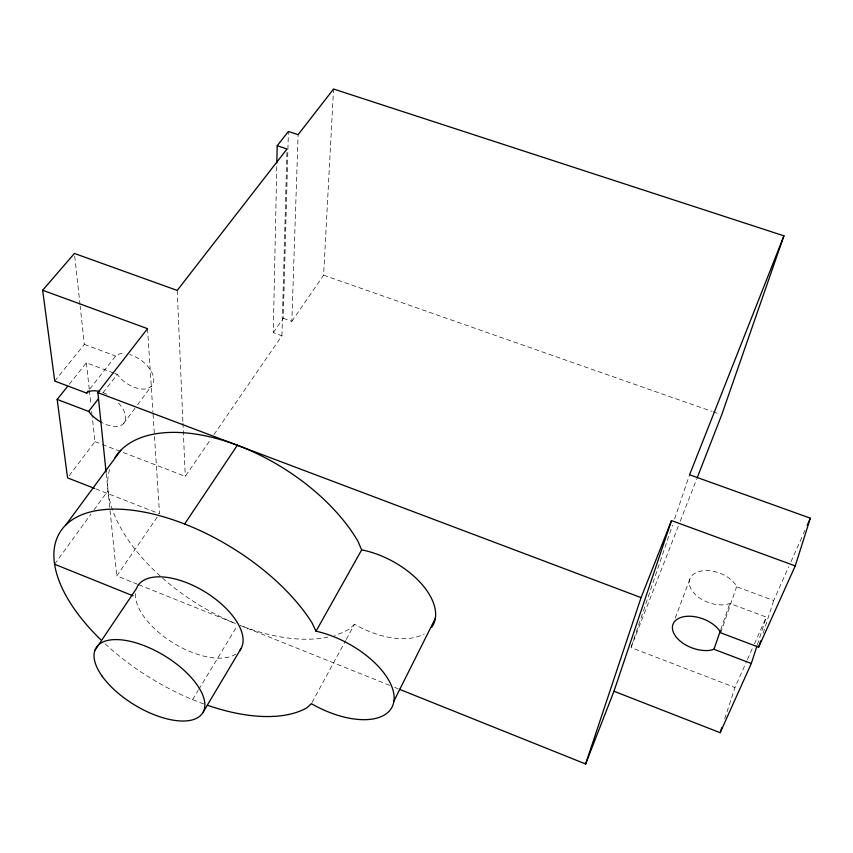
<?xml version="1.0" encoding="UTF-8"?>
<svg xmlns="http://www.w3.org/2000/svg" width="853" height="853" viewBox="0 0 853 853"><rect width="100%" height="100%" fill="white"/><g stroke="black" fill="none" stroke-linecap="round" stroke-linejoin="round"><path stroke-width="0.64" stroke-dasharray="4.26 3.2" d="M213.964 434.603L281.927 335.773L273.269 332.649L276.788 165.599M281.927 335.773L286.96 150.331M273.269 332.649L283.239 318.286L288.41 131.447M283.239 318.286L291.843 321.368L298.102 134.689M291.843 321.368L323.607 275.178L333.555 89.021M757.389 644.676L766.314 617.092L729.795 603.434L726.521 604.457A25.558 15.727 19.9 0 1 692.764 591.641A25.558 15.727 19.9 0 1 701.145 571.041A25.558 15.727 19.9 0 1 734.923 583.804L736.629 586.747L773.692 600.523L788.79 566.616M763.126 633.299L773.692 600.523M724.677 718.898L734.966 687.507L746.855 660.798M631.433 646.307L672.484 525.203M674.616 518.901L689.587 474.748M720.806 629.45L729.795 603.434M720.732 632.83L736.629 586.747M675.267 618.18L689.853 578.995M678.284 526.248L630.996 647.566L734.966 687.507M680.214 521.3L696.624 479.205M747.399 659.582L753.881 645.017M754.425 643.802L766.314 617.092M790.944 561.775L802.801 535.14M803.345 533.925L804.955 530.299M312.059 702.467L345.657 640.56M346.286 639.398L354.528 624.204L355.168 624.631A66.171 36.786 28.5 0 0 424.165 633.907M192.618 699.62L198.12 690.525M198.802 689.384L237.337 625.686M137.61 584.273L116.786 575.924L158.775 514.871M102.381 444.488L185.272 476.337L210.947 438.996M54.571 564.217L90.962 514.135M94.054 509.87L107.99 490.688M123.525 423.589L136.747 405.879M137.525 404.844L151.525 386.089M69.146 475.803L94.96 441.641L92.092 415.368M102.946 392.892L117.256 374.382L119.559 377.325A23.607 13.595 36.4 0 0 153.028 383.839A23.607 13.595 36.4 0 0 129.709 354.539M89.821 388.989L115.635 356.021L117.597 354.603A23.607 13.595 36.4 0 1 125.263 353.654M69.328 384.181L86.366 362.824L113.545 372.996M54.72 381.056L84.351 344.399L80.182 306.174M354.528 624.204L349.89 628.693A147.516 80.331 31.8 0 1 334.547 635.432M323.607 275.178L711.658 411.317M712.916 411.754L719.196 413.961M84.351 344.399L115.635 356.021M114.782 373.454L117.256 374.382M94.96 441.641L101.144 444.018M95.781 488.886L159.522 513.783L153.007 413.289M138.826 584.763L235.577 623.575A147.516 80.331 31.8 0 1 161.206 576.937M389.64 685.364L240.493 625.537A147.516 80.331 31.8 0 0 327.851 637.127M394.566 687.347L398.266 688.829M74.723 256.092L80.043 304.862M86.366 362.824L89.234 389.096M89.373 390.407L90.951 404.855M91.666 411.423L91.953 414.057M106.22 473.458L116.786 575.924M147.526 328.661L152.922 411.967M177.211 290.425L182.905 421.894M182.968 423.216L185.272 476.337M160.236 576.063A147.516 80.331 31.8 0 1 109.579 469.566M235.908 654.006A60.414 30.09 31.5 0 1 173.937 643.397A60.414 30.09 31.5 0 1 135.456 593.048M203.696 703.928A153.924 76.845 31.5 0 1 104.407 643.173M118.482 403.042A24.151 13.36 36 0 1 123.834 423.248A24.151 13.36 36 0 1 101.827 422.555M103.01 392.604A24.151 13.36 36 0 1 107.467 394.63"/><path stroke-width="1.28" d="M276.841 162.955L277.214 145.714L288.41 131.447L298.102 134.689L333.555 89.021L783.928 235.833L721.713 414.835L697.104 477.968M756.984 645.934L751.312 663.485L713.95 649.282L710.624 650.231A26.198 15.525 20.4 0 1 676.098 636.903A26.198 15.525 20.4 0 1 684.415 616.591A26.198 15.525 20.4 0 1 718.962 629.866L720.732 632.83L758.658 647.171L795.241 565.912L810.35 518.187L689.587 474.748L783.928 235.833M758.658 647.171L760.684 640.859M795.241 565.912L671.492 520.586L613.979 691.25L720.145 732.706L721.787 727.684M399.503 689.32L585.627 763.979L641.072 597.622L671.492 520.586M713.95 649.282L720.38 630.698M585.627 763.979L613.979 691.25M807.119 525.448L810.35 518.187M720.145 732.706L751.312 663.485M393.958 700.963L435.329 618.382M207.407 705.239A153.924 76.845 31.5 0 0 306.856 707.83L311.43 703.629L312.091 704.077A69.082 35.24 28.6 0 0 394.118 699.385A69.082 35.24 28.6 0 0 316.74 631.348L316.005 631.241L361.651 549.918L357.951 541.282A147.516 80.331 31.8 0 0 230.96 442.952A147.516 80.331 31.8 0 0 114.974 457.539M203.291 711.935L241.271 648.163M184.621 524.019L237.347 445.255M94.918 650.327L136.491 588.485A60.414 30.09 31.5 0 1 203.942 591.225A60.414 30.09 31.5 0 1 239.864 650.359M65.83 524.958L120.849 450.245M67.707 386.217L57.162 399.428L88.637 411.402L98.17 399.065M106.081 472.135L97.871 392.625L147.526 328.661L42.65 290.244L74.435 253.458L177.211 290.425L286.992 149.008L277.214 145.714M42.65 290.244L54.72 381.056L86.601 393.105L88.211 391.047M86.601 393.105L88.541 391.73A24.151 13.36 36 0 1 99.705 391.548M361.651 549.918L362.365 549.993A66.171 36.786 28.5 0 1 421.083 583.367A66.171 36.786 28.5 0 1 431.65 627.328M97.871 392.625L641.072 597.622M94.555 488.406L67.579 477.883L57.162 399.428M54.571 564.217L133.025 595.82M88.637 411.402L91.026 414.366A24.151 13.36 36 0 0 100.761 421.968M316.005 631.241L311.91 622.647A153.924 76.845 31.5 0 0 105.473 509.486A153.924 76.845 31.5 0 0 100.761 639.718M102.051 676.088A62.45 28.799 31.3 0 0 198.056 717.458A62.45 28.799 31.3 0 0 148.305 647.352A62.45 28.799 31.3 0 0 102.051 676.088"/></g></svg>
